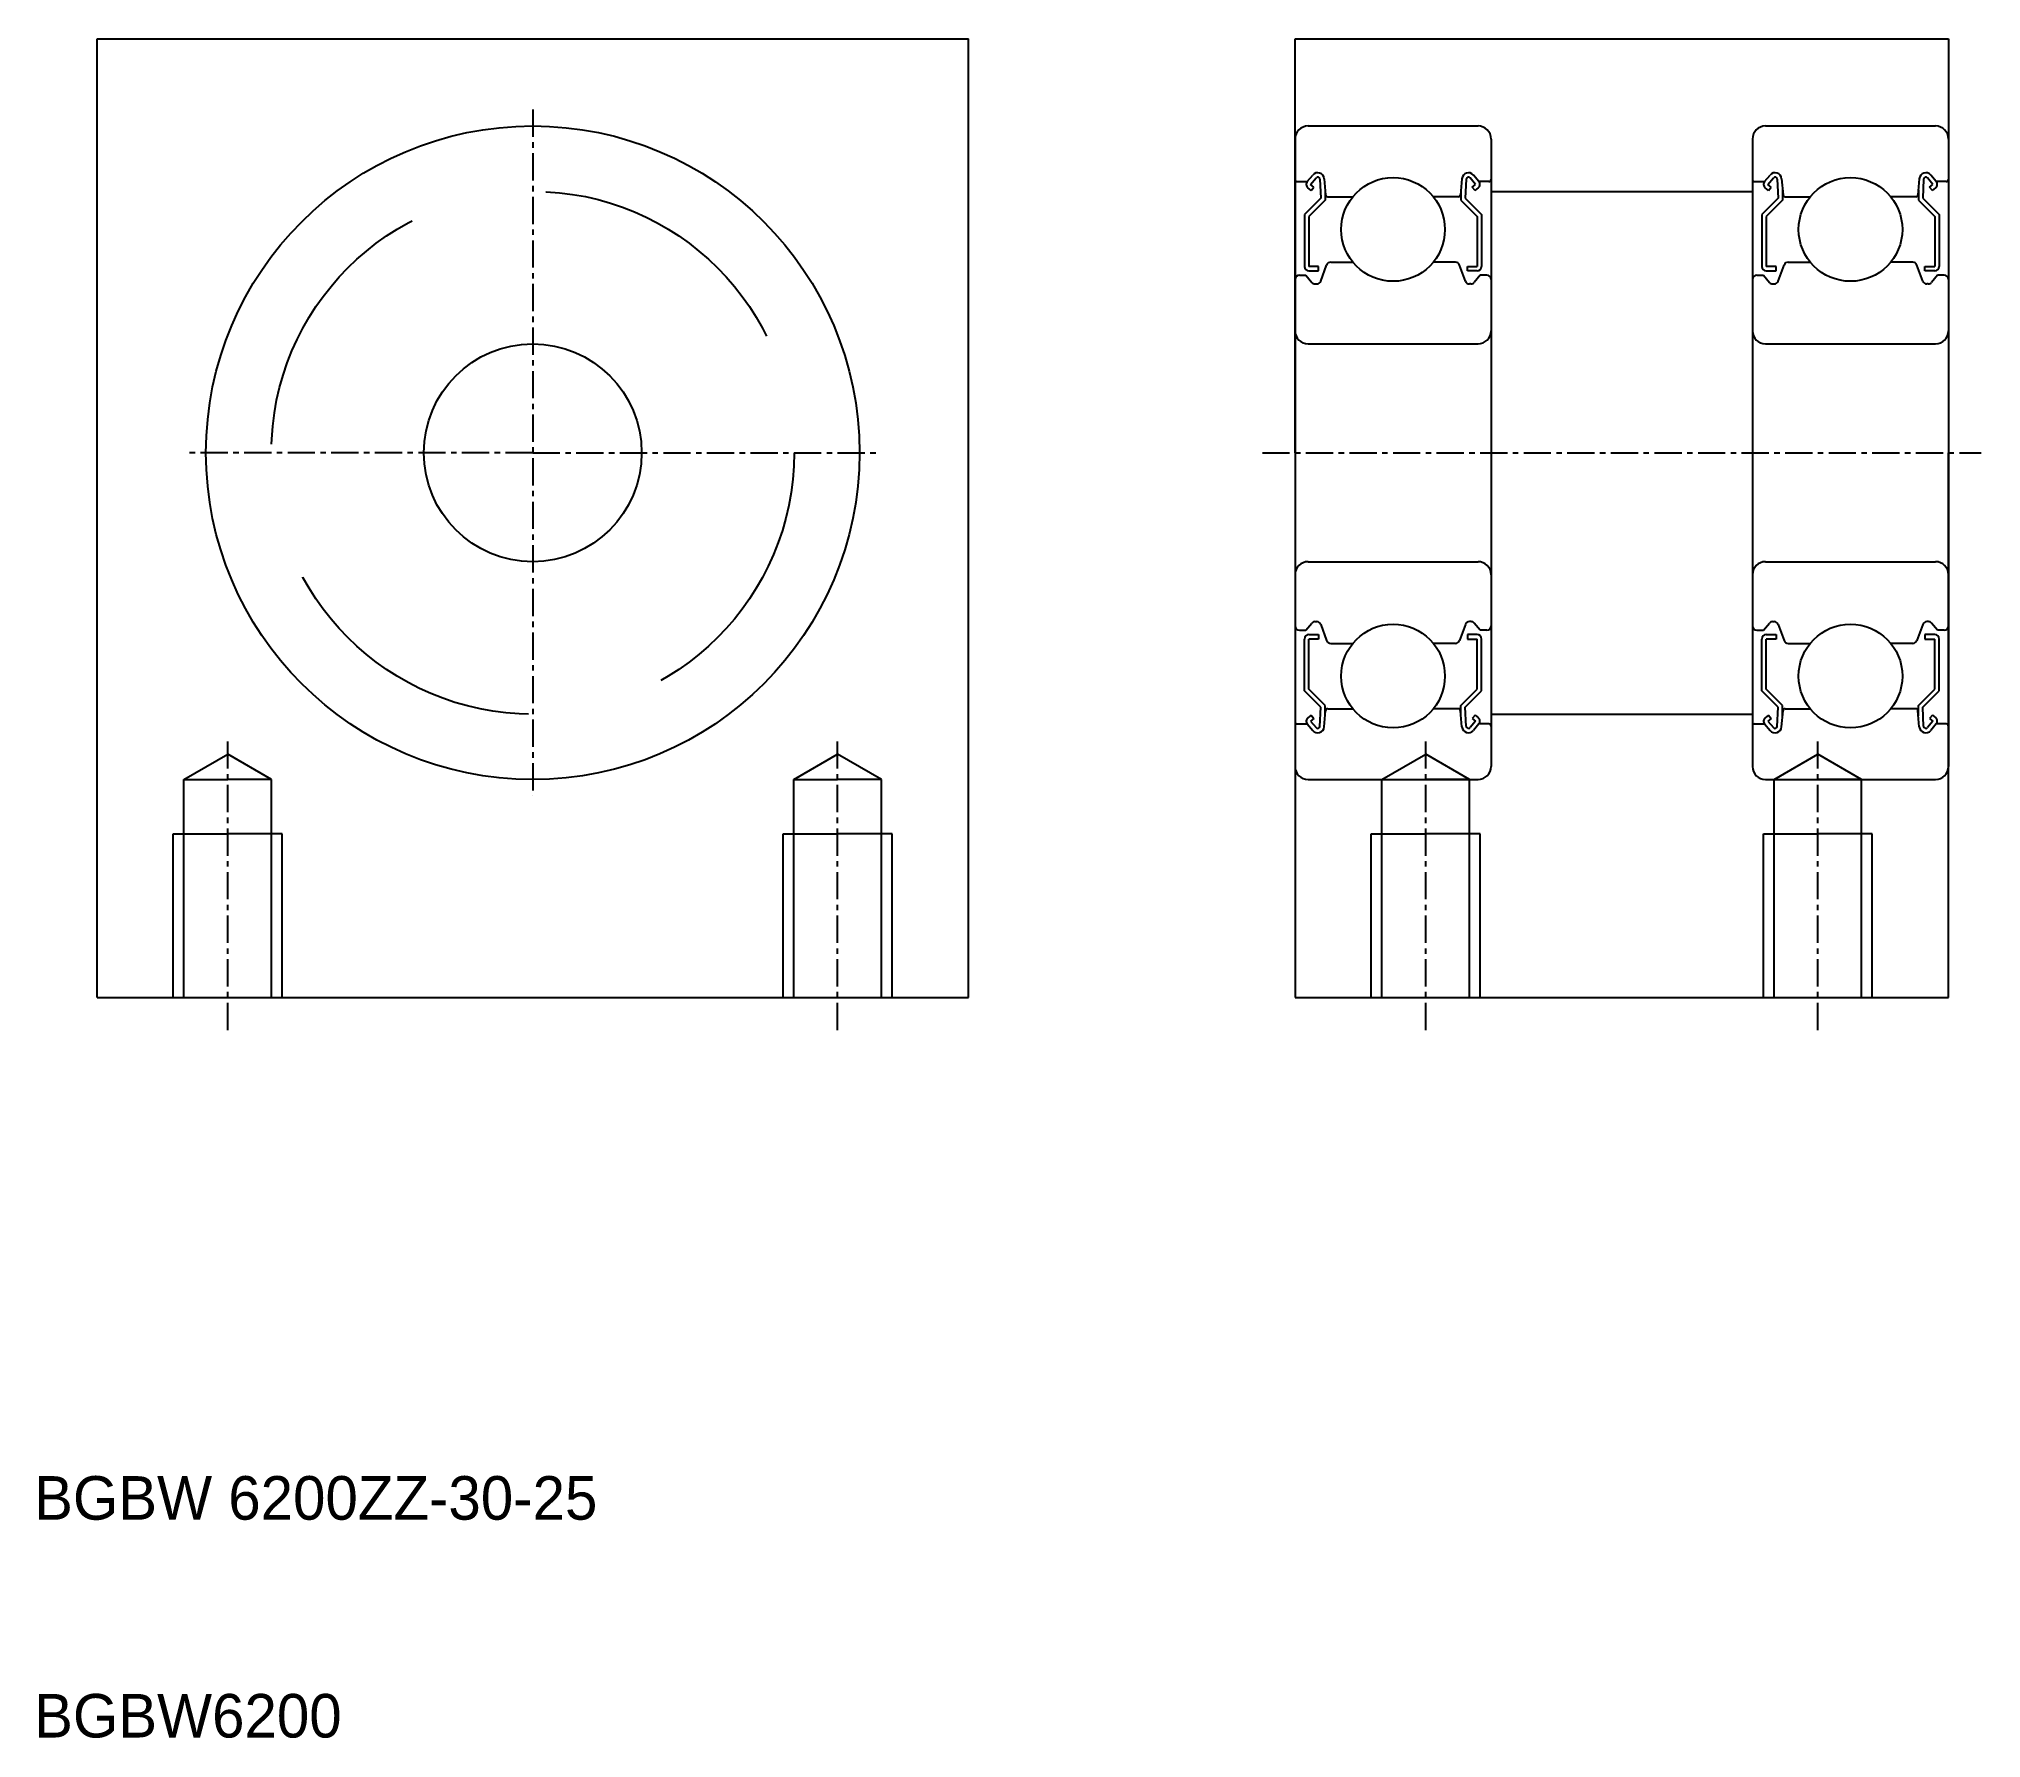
# Model space of a CAD drawing. Extents: x 80.4 to 169.5, y 60.8 to 138.8.
import ezdxf

# ---------------------------------------------------------------- set-up
doc = ezdxf.new("R2010")
doc.units = 0
doc.linetypes.add('CENTER', pattern=[2, 1.25, -0.25, 0.25, -0.25])
doc.linetypes.add('DASHED', pattern=[19.05, 12.7, -6.35])
doc.layers.get('0').update_dxf_attribs({"linetype": 'CONTINUOUS'})
doc.layers.add('CENTER', color=1, linetype='CENTER')

msp = doc.modelspace()

# ---------------------------------------------------------------- linework, layer by layer
for p, q in [((83.031, 94.812), (83.031, 138.812)), ((83.031, 138.812), (123.031, 138.812)), ((123.031, 94.812), (123.031, 138.812)), ((138.031, 138.812), (168.031, 138.812)), ((138.031, 119.812), (138.031, 138.812)), ((168.031, 138.812), (168.031, 119.812)), ((138.631, 134.812), (146.431, 134.812)), ((159.631, 134.812), (167.431, 134.812)), ((138.031, 134.212), (138.031, 105.412)), ((147.031, 134.212), (147.031, 105.412)), ((159.031, 134.212), (159.031, 105.412)), ((168.031, 134.212), (168.031, 105.412)), ((138.131, 132.262), (138.591, 132.262)), ((138.591, 132.262), (138.84, 132.56)), ((138.769, 131.852), (138.616, 131.98)), ((138.744, 132.133), (138.994, 132.431)), ((138.897, 132.005), (138.744, 132.133)), ((138.769, 131.852), (138.897, 132.005)), ((139.17, 132.372), (139.214, 131.495)), ((139.369, 132.393), (139.434, 131.653)), ((145.692, 132.393), (145.628, 131.653)), ((145.891, 132.372), (145.848, 131.495)), ((146.318, 132.133), (146.067, 132.431)), ((146.165, 132.005), (146.318, 132.133)), ((146.293, 131.852), (146.165, 132.005)), ((146.471, 132.262), (146.221, 132.56)), ((146.293, 131.852), (146.446, 131.98)), ((146.931, 132.262), (146.471, 132.262)), ((159.131, 132.262), (159.591, 132.262)), ((159.591, 132.262), (159.84, 132.56)), ((159.769, 131.852), (159.616, 131.98)), ((159.744, 132.133), (159.994, 132.431)), ((159.897, 132.005), (159.744, 132.133)), ((159.769, 131.852), (159.897, 132.005)), ((160.17, 132.372), (160.214, 131.495)), ((160.369, 132.393), (160.434, 131.653)), ((166.692, 132.393), (166.628, 131.653)), ((166.891, 132.372), (166.848, 131.495)), ((167.318, 132.133), (167.067, 132.431)), ((167.165, 132.005), (167.318, 132.133)), ((167.293, 131.852), (167.165, 132.005)), ((167.471, 132.262), (167.221, 132.56)), ((167.293, 131.852), (167.446, 131.98)), ((167.931, 132.262), (167.471, 132.262)), ((139.214, 131.495), (138.464, 130.745)), ((139.414, 131.412), (138.664, 130.662)), ((139.414, 131.882), (139.414, 131.412)), ((139.533, 131.562), (140.681, 131.562)), ((145.528, 131.562), (144.38, 131.562)), ((145.648, 131.882), (145.648, 131.412)), ((145.648, 131.412), (146.398, 130.662)), ((145.848, 131.495), (146.598, 130.745)), ((160.214, 131.495), (159.464, 130.745)), ((160.414, 131.412), (159.664, 130.662)), ((160.414, 131.882), (160.414, 131.412)), ((160.533, 131.562), (161.681, 131.562)), ((166.528, 131.562), (165.38, 131.562)), ((166.648, 131.882), (166.648, 131.412)), ((166.648, 131.412), (167.398, 130.662)), ((166.848, 131.495), (167.598, 130.745)), ((138.464, 130.745), (138.464, 128.362)), ((138.664, 130.662), (138.664, 128.362)), ((146.398, 130.662), (146.398, 128.362)), ((146.598, 130.745), (146.598, 128.362)), ((159.464, 130.745), (159.464, 128.362)), ((159.664, 130.662), (159.664, 128.362)), ((167.398, 130.662), (167.398, 128.362)), ((167.598, 130.745), (167.598, 128.362)), ((139.212, 127.694), (139.481, 128.43)), ((139.669, 128.562), (140.681, 128.562)), ((145.393, 128.562), (144.38, 128.562)), ((145.849, 127.694), (145.58, 128.43)), ((160.212, 127.694), (160.481, 128.43)), ((160.669, 128.562), (161.681, 128.562)), ((166.393, 128.562), (165.38, 128.562)), ((166.849, 127.694), (166.58, 128.43)), ((138.231, 127.962), (138.531, 127.962)), ((138.531, 127.962), (138.806, 127.634)), ((139.114, 128.362), (138.664, 128.362)), ((138.664, 128.162), (139.114, 128.162)), ((138.959, 127.562), (139.025, 127.562)), ((139.114, 128.162), (139.114, 128.362)), ((145.948, 128.162), (145.948, 128.362)), ((145.948, 128.362), (146.398, 128.362)), ((146.398, 128.162), (145.948, 128.162)), ((146.102, 127.562), (146.037, 127.562)), ((146.531, 127.962), (146.255, 127.634)), ((146.831, 127.962), (146.531, 127.962)), ((159.231, 127.962), (159.531, 127.962)), ((159.531, 127.962), (159.806, 127.634)), ((160.114, 128.362), (159.664, 128.362)), ((159.664, 128.162), (160.114, 128.162)), ((159.959, 127.562), (160.025, 127.562)), ((160.114, 128.162), (160.114, 128.362)), ((166.948, 128.162), (166.948, 128.362)), ((166.948, 128.362), (167.398, 128.362)), ((167.398, 128.162), (166.948, 128.162)), ((167.102, 127.562), (167.037, 127.562)), ((167.531, 127.962), (167.255, 127.634)), ((167.831, 127.962), (167.531, 127.962)), ((138.631, 124.812), (146.431, 124.812)), ((159.631, 124.812), (167.431, 124.812)), ((138.031, 119.812), (138.031, 94.812)), ((168.031, 94.812), (168.031, 119.812)), ((138.631, 114.812), (146.431, 114.812)), ((159.631, 114.812), (167.431, 114.812)), ((138.231, 111.662), (138.531, 111.662)), ((138.531, 111.662), (138.806, 111.991)), ((138.959, 112.062), (139.025, 112.062)), ((139.212, 111.93), (139.481, 111.194)), ((145.849, 111.93), (145.58, 111.194)), ((146.102, 112.062), (146.037, 112.062)), ((146.531, 111.662), (146.255, 111.991)), ((146.831, 111.662), (146.531, 111.662)), ((159.231, 111.662), (159.531, 111.662)), ((159.531, 111.662), (159.806, 111.991)), ((159.959, 112.062), (160.025, 112.062)), ((160.212, 111.93), (160.481, 111.194)), ((166.849, 111.93), (166.58, 111.194)), ((167.102, 112.062), (167.037, 112.062)), ((167.531, 111.662), (167.255, 111.991)), ((167.831, 111.662), (167.531, 111.662)), ((138.464, 108.879), (138.464, 111.262)), ((138.664, 111.462), (139.114, 111.462)), ((138.664, 108.962), (138.664, 111.262)), ((139.114, 111.262), (138.664, 111.262)), ((139.114, 111.462), (139.114, 111.262)), ((139.669, 111.062), (140.681, 111.062)), ((145.393, 111.062), (144.38, 111.062)), ((145.948, 111.462), (145.948, 111.262)), ((146.398, 111.462), (145.948, 111.462)), ((145.948, 111.262), (146.398, 111.262)), ((146.398, 108.962), (146.398, 111.262)), ((146.598, 108.879), (146.598, 111.262)), ((159.464, 108.879), (159.464, 111.262)), ((159.664, 111.462), (160.114, 111.462)), ((159.664, 108.962), (159.664, 111.262)), ((160.114, 111.262), (159.664, 111.262)), ((160.114, 111.462), (160.114, 111.262)), ((160.669, 111.062), (161.681, 111.062)), ((166.393, 111.062), (165.38, 111.062)), ((166.948, 111.462), (166.948, 111.262)), ((167.398, 111.462), (166.948, 111.462)), ((166.948, 111.262), (167.398, 111.262)), ((167.398, 108.962), (167.398, 111.262)), ((167.598, 108.879), (167.598, 111.262)), ((139.214, 108.129), (138.464, 108.879)), ((139.414, 108.212), (138.664, 108.962)), ((145.648, 108.212), (146.398, 108.962)), ((145.848, 108.129), (146.598, 108.879)), ((160.214, 108.129), (159.464, 108.879)), ((160.414, 108.212), (159.664, 108.962)), ((166.648, 108.212), (167.398, 108.962)), ((166.848, 108.129), (167.598, 108.879)), ((139.17, 107.252), (139.214, 108.129)), ((139.369, 107.231), (139.434, 107.971)), ((139.414, 107.742), (139.414, 108.212)), ((139.533, 108.062), (140.681, 108.062)), ((139.82, 108.062), (139.82, 108.062)), ((140.107, 108.062), (140.107, 108.062)), ((145.528, 108.062), (144.38, 108.062)), ((145.692, 107.231), (145.628, 107.971)), ((145.648, 107.742), (145.648, 108.212)), ((145.891, 107.252), (145.848, 108.129)), ((160.17, 107.252), (160.214, 108.129)), ((160.369, 107.231), (160.434, 107.971)), ((160.414, 107.742), (160.414, 108.212)), ((160.533, 108.062), (161.681, 108.062)), ((160.82, 108.062), (160.82, 108.062)), ((161.107, 108.062), (161.107, 108.062)), ((166.528, 108.062), (165.38, 108.062)), ((166.692, 107.231), (166.628, 107.971)), ((166.648, 107.742), (166.648, 108.212)), ((166.891, 107.252), (166.848, 108.129)), ((138.131, 107.362), (138.591, 107.362)), ((138.591, 107.362), (138.84, 107.065)), ((138.769, 107.772), (138.616, 107.644)), ((138.897, 107.619), (138.744, 107.491)), ((138.744, 107.491), (138.994, 107.193)), ((138.769, 107.772), (138.897, 107.619)), ((146.318, 107.491), (146.067, 107.193)), ((146.293, 107.772), (146.165, 107.619)), ((146.165, 107.619), (146.318, 107.491)), ((146.471, 107.362), (146.221, 107.065)), ((146.293, 107.772), (146.446, 107.644)), ((146.931, 107.362), (146.471, 107.362)), ((159.131, 107.362), (159.591, 107.362)), ((159.591, 107.362), (159.84, 107.065)), ((159.769, 107.772), (159.616, 107.644)), ((159.897, 107.619), (159.744, 107.491)), ((159.744, 107.491), (159.994, 107.193)), ((159.769, 107.772), (159.897, 107.619)), ((167.318, 107.491), (167.067, 107.193)), ((167.293, 107.772), (167.165, 107.619)), ((167.165, 107.619), (167.318, 107.491)), ((167.471, 107.362), (167.221, 107.065)), ((167.293, 107.772), (167.446, 107.644)), ((167.931, 107.362), (167.471, 107.362)), ((138.631, 104.812), (146.431, 104.812)), ((159.631, 104.812), (167.431, 104.812)), ((83.031, 94.812), (123.031, 94.812)), ((138.031, 94.812), (168.031, 94.812))]:
    msp.add_line(p, q)
at = {"color": 7, "linetype": 'CONTINUOUS'}
for p, q in [((147.031, 131.812), (159.031, 131.812)), ((147.031, 107.812), (159.031, 107.812))]:
    msp.add_line(p, q, dxfattribs=at)
at = {"color": 3, "linetype": 'DASHED'}
for p, q in [((87.021, 104.812), (89.031, 105.972)), ((91.04, 104.812), (89.031, 105.972)), ((115.021, 104.812), (117.031, 105.972)), ((119.04, 104.812), (117.031, 105.972)), ((142.021, 104.812), (144.031, 105.972)), ((146.04, 104.812), (144.031, 105.972)), ((160.021, 104.812), (162.031, 105.972)), ((164.04, 104.812), (162.031, 105.972)), ((87.021, 94.812), (87.021, 104.812)), ((87.021, 104.812), (89.031, 104.812)), ((91.04, 104.812), (89.031, 104.812)), ((91.04, 94.812), (91.04, 104.812)), ((115.021, 94.812), (115.021, 104.812)), ((115.021, 104.812), (117.031, 104.812)), ((119.04, 104.812), (117.031, 104.812)), ((119.04, 94.812), (119.04, 104.812)), ((142.021, 94.812), (142.021, 104.812)), ((142.021, 104.812), (144.031, 104.812)), ((146.04, 104.812), (144.031, 104.812)), ((146.04, 94.812), (146.04, 104.812)), ((160.021, 94.812), (160.021, 104.812)), ((160.021, 104.812), (162.031, 104.812)), ((164.04, 104.812), (162.031, 104.812)), ((164.04, 94.812), (164.04, 104.812)), ((86.531, 94.812), (86.531, 102.312)), ((86.531, 102.312), (89.031, 102.312)), ((91.531, 102.312), (89.031, 102.312)), ((91.531, 94.812), (91.531, 102.312)), ((114.531, 94.812), (114.531, 102.312)), ((114.531, 102.312), (117.031, 102.312)), ((119.531, 102.312), (117.031, 102.312)), ((119.531, 94.812), (119.531, 102.312)), ((141.531, 94.812), (141.531, 102.312)), ((141.531, 102.312), (144.031, 102.312)), ((146.531, 102.312), (144.031, 102.312)), ((146.531, 94.812), (146.531, 102.312)), ((159.531, 94.812), (159.531, 102.312)), ((159.531, 102.312), (162.031, 102.312)), ((164.531, 102.312), (162.031, 102.312)), ((164.531, 94.812), (164.531, 102.312))]:
    msp.add_line(p, q, dxfattribs=at)
for centre, radius in [((103.031, 119.812), 15), ((142.531, 130.062), 2.381), ((163.531, 130.062), 2.381), ((103.031, 119.812), 5), ((142.531, 109.562), 2.381), ((163.531, 109.562), 2.381)]:
    msp.add_circle(centre, radius)
msp.add_circle((103.031, 119.812), 12, dxfattribs=at)
for centre, radius, start, end in [((138.631, 134.212), 0.6, 90, 180), ((146.431, 134.212), 0.6, 0, 90), ((159.631, 134.212), 0.6, 90, 180), ((167.431, 134.212), 0.6, 0, 90), ((138.131, 132.362), 0.1, 180, 270), ((138.744, 132.134), 0.2, 140.00293, 230.08703), ((139.07, 132.367), 0.3, 4.99676, 140.00293), ((139.071, 132.367), 0.1, 2.81982, 140.00215), ((145.991, 132.367), 0.3, 39.99707, 175.00324), ((145.991, 132.367), 0.1, 39.99785, 177.18018), ((146.317, 132.134), 0.2, 309.91297, 39.99707), ((146.931, 132.362), 0.1, 270, 0), ((159.131, 132.362), 0.1, 180, 270), ((159.744, 132.134), 0.2, 140.00293, 230.08703), ((160.07, 132.367), 0.3, 4.99676, 140.00293), ((160.071, 132.367), 0.1, 2.81982, 140.00215), ((166.991, 132.367), 0.3, 39.99707, 175.00324), ((166.991, 132.367), 0.1, 39.99785, 177.18018), ((167.317, 132.134), 0.2, 309.91297, 39.99707), ((167.931, 132.362), 0.1, 270, 0), ((139.533, 131.662), 0.1, 184.99676, 269.9995), ((145.528, 131.662), 0.1, 270.0005, 355.00324), ((160.533, 131.662), 0.1, 184.99676, 269.9995), ((166.528, 131.662), 0.1, 270.0005, 355.00324), ((139.669, 128.362), 0.2, 90, 159.99139), ((145.393, 128.362), 0.2, 20.00861, 90), ((160.669, 128.362), 0.2, 90, 159.99139), ((166.393, 128.362), 0.2, 20.00861, 90), ((138.231, 127.762), 0.2, 90, 180), ((138.664, 128.362), 0.2, 180, 270), ((138.959, 127.762), 0.2, 219.99503, 270), ((139.025, 127.762), 0.2, 270, 339.99139), ((146.037, 127.762), 0.2, 200.00861, 270), ((146.102, 127.762), 0.2, 270, 320.00497), ((146.398, 128.362), 0.2, 270, 0), ((146.831, 127.762), 0.2, 0, 90), ((159.231, 127.762), 0.2, 90, 180), ((159.664, 128.362), 0.2, 180, 270), ((159.959, 127.762), 0.2, 219.99503, 270), ((160.025, 127.762), 0.2, 270, 339.99139), ((167.037, 127.762), 0.2, 200.00861, 270), ((167.102, 127.762), 0.2, 270, 320.00497), ((167.398, 128.362), 0.2, 270, 0), ((167.831, 127.762), 0.2, 0, 90), ((138.631, 125.412), 0.6, 180, 270), ((146.431, 125.412), 0.6, 270, 0), ((159.631, 125.412), 0.6, 180, 270), ((167.431, 125.412), 0.6, 270, 0), ((138.631, 114.212), 0.6, 90, 180), ((146.431, 114.212), 0.6, 0, 90), ((159.631, 114.212), 0.6, 90, 180), ((167.431, 114.212), 0.6, 0, 90), ((138.231, 111.862), 0.2, 180, 270), ((138.959, 111.862), 0.2, 90, 140.00497), ((139.025, 111.862), 0.2, 20.00861, 90), ((146.037, 111.862), 0.2, 90, 159.99139), ((146.102, 111.862), 0.2, 39.99503, 90), ((146.831, 111.862), 0.2, 270, 0), ((159.231, 111.862), 0.2, 180, 270), ((159.959, 111.862), 0.2, 90, 140.00497), ((160.025, 111.862), 0.2, 20.00861, 90), ((167.037, 111.862), 0.2, 90, 159.99139), ((167.102, 111.862), 0.2, 39.99503, 90), ((167.831, 111.862), 0.2, 270, 0), ((138.664, 111.262), 0.2, 90, 180), ((139.669, 111.262), 0.2, 200.00861, 270), ((145.393, 111.262), 0.2, 270, 339.99139), ((146.398, 111.262), 0.2, 0, 90), ((159.664, 111.262), 0.2, 90, 180), ((160.669, 111.262), 0.2, 200.00861, 270), ((166.393, 111.262), 0.2, 270, 339.99139), ((167.398, 111.262), 0.2, 0, 90), ((139.533, 107.962), 0.1, 90.0005, 175.00324), ((145.528, 107.962), 0.1, 4.99676, 89.9995), ((160.533, 107.962), 0.1, 90.0005, 175.00324), ((166.528, 107.962), 0.1, 4.99676, 89.9995), ((138.131, 107.262), 0.1, 90, 180), ((138.744, 107.491), 0.2, 129.91297, 219.99707), ((139.07, 107.257), 0.3, 219.99707, 355.00324), ((139.071, 107.257), 0.1, 219.99785, 357.18018), ((145.991, 107.257), 0.3, 184.99676, 320.00293), ((145.991, 107.257), 0.1, 182.81982, 320.00215), ((146.317, 107.491), 0.2, 320.00293, 50.08703), ((146.931, 107.262), 0.1, 0, 90), ((159.131, 107.262), 0.1, 90, 180), ((159.744, 107.491), 0.2, 129.91297, 219.99707), ((160.07, 107.257), 0.3, 219.99707, 355.00324), ((160.071, 107.257), 0.1, 219.99785, 357.18018), ((166.991, 107.257), 0.3, 184.99676, 320.00293), ((166.991, 107.257), 0.1, 182.81982, 320.00215), ((167.317, 107.491), 0.2, 320.00293, 50.08703), ((167.931, 107.262), 0.1, 0, 90), ((138.631, 105.412), 0.6, 180, 270), ((146.431, 105.412), 0.6, 270, 0), ((159.631, 105.412), 0.6, 180, 270), ((167.431, 105.412), 0.6, 270, 0)]:
    msp.add_arc(centre, radius, start, end)
at = {"layer": 'CENTER', "color": 1, "linetype": 'CENTER'}
for p, q in [((103.031, 135.562), (103.031, 104.062)), ((103.031, 119.812), (87.281, 119.812)), ((103.031, 119.812), (118.781, 119.812)), ((136.531, 119.812), (169.531, 119.812)), ((89.031, 93.312), (89.031, 106.722)), ((117.031, 93.312), (117.031, 106.722)), ((144.031, 93.312), (144.031, 106.722)), ((162.031, 93.312), (162.031, 106.722))]:
    msp.add_line(p, q, dxfattribs=at)

# ---------------------------------------------------------------- texts
for s, p in [('BGBW 6200ZZ-30-25', (80.138, 70.834)), ('BGBW6200', (80.138, 60.834))]:
    msp.add_text(s, height=2).set_placement(p)

doc.saveas('drawing.dxf')
